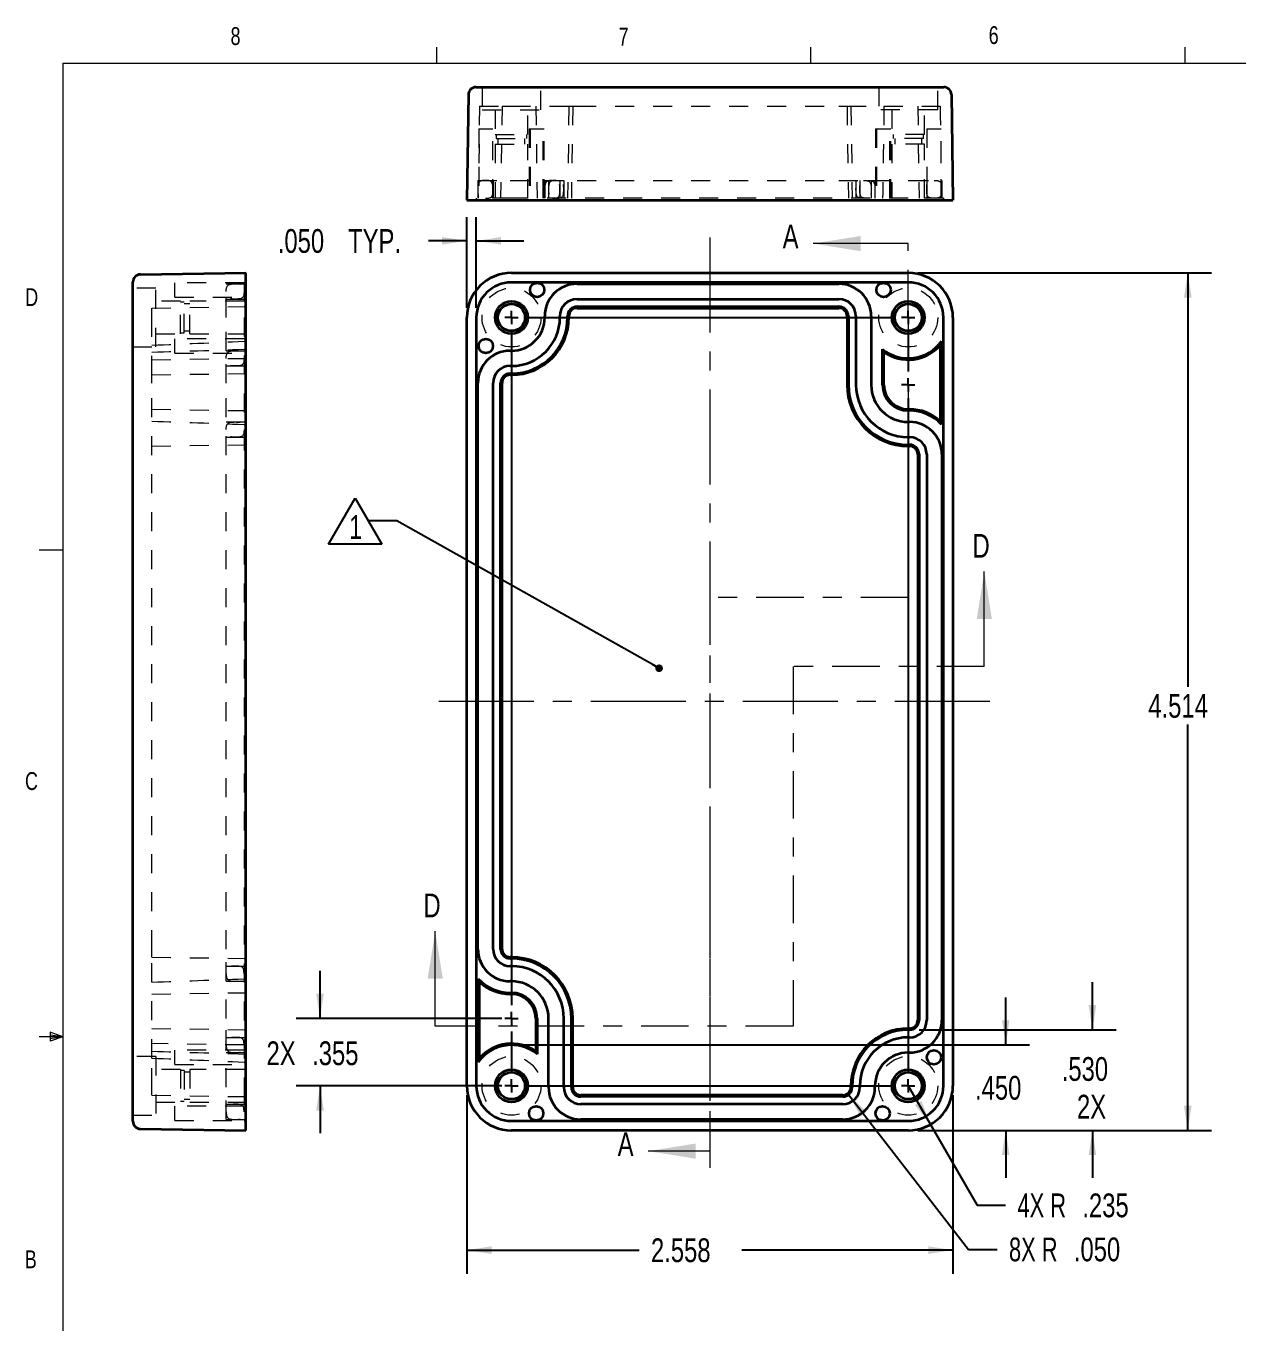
# Model space of a CAD drawing. Header units: inches. Extents: x 0.4 to 16.6, y 0.2 to 10.8.
# Drawn here: x 0.43 to 6.81, y 4.02 to 10.84 of the extents above; entities that cross this region are included whole.
import ezdxf

# ---------------------------------------------------------------- set-up
doc = ezdxf.new("R2010")
doc.units = ezdxf.units.IN
doc.header["$MEASUREMENT"] = 0
for name, pattern in [('CENTER', [0.4, 0.25, -0.05, 0.05, -0.05]), ('CENTERX2', [0.8, 0.5, -0.1, 0.1, -0.1]), ('HIDDEN', [0.075, 0.05, -0.025])]:
    doc.linetypes.add(name, pattern=pattern)
doc.layers.add('SLD-0', color=7, linetype='Continuous')
doc.styles.add('SLDTEXTSTYLE1', font='TXT', dxfattribs={"width": 0.75})
doc.styles.add('SLDTEXTSTYLE2', font='TXT', dxfattribs={"width": 0.6875})
doc.dimstyles.new('SLDDIMSTYLE0', dxfattribs={"dimtxt": 0.125, "dimasz": 0.13, "dimexe": 0, "dimexo": 0.0625, "dimgap": 0.03125, "dimtad": 0, "dimtih": 1, "dimtoh": 1, "dimdec": 3, "dimrnd": 1e-09, "dimzin": 12, "dimdsep": 46, "dimtxsty": 'SLDTEXTSTYLE1', "dimsah": 1, "dimcen": 0.09, "dimadec": 0, "dimazin": 3, "dimtfac": 1, "dimtdec": 3, "dimtofl": 0, "dimtmove": 0, "dimatfit": 3, "dimfxl": 0, "dimfrac": 2, "dimtolj": 1, "dimtzin": 12, "dimarcsym": 0})
doc.dimstyles.new('SLDDIMSTYLE1', dxfattribs={"dimtxt": 0.125, "dimasz": 0.13, "dimexe": 0, "dimexo": 0.0625, "dimgap": 0.03125, "dimtad": 0, "dimtih": 1, "dimtoh": 1, "dimdec": 3, "dimrnd": 1e-09, "dimzin": 12, "dimdsep": 46, "dimtxsty": 'SLDTEXTSTYLE1', "dimsah": 1, "dimcen": 0, "dimadec": 0, "dimazin": 3, "dimtfac": 1, "dimtdec": 3, "dimtofl": 0, "dimtmove": 0, "dimatfit": 3, "dimfxl": 0, "dimfrac": 2, "dimtolj": 1, "dimtzin": 12, "dimarcsym": 0})
doc.dimstyles.new('SLDDIMSTYLE2', dxfattribs={"dimtxt": 0.125, "dimasz": 0.13, "dimexe": 0, "dimexo": 0.0625, "dimgap": 0.03125, "dimtad": 0, "dimtih": 1, "dimtoh": 1, "dimdec": 3, "dimrnd": 1e-09, "dimzin": 4, "dimdsep": 46, "dimtxsty": 'SLDTEXTSTYLE1', "dimsah": 1, "dimcen": 0, "dimadec": 0, "dimazin": 1, "dimtfac": 1, "dimtdec": 3, "dimtofl": 0, "dimtmove": 0, "dimatfit": 3, "dimfxl": 0, "dimfrac": 2, "dimtolj": 1, "dimtzin": 12, "dimarcsym": 0})
doc.dimstyles.new('SLDDIMSTYLE3', dxfattribs={"dimtxt": 0.125, "dimasz": 0.13, "dimexe": 0, "dimexo": 0.0625, "dimgap": 0.03125, "dimtad": 0, "dimtih": 1, "dimtoh": 1, "dimdec": 3, "dimrnd": 1e-09, "dimzin": 12, "dimdsep": 46, "dimtxsty": 'SLDTEXTSTYLE1', "dimsah": 1, "dimcen": 0.09, "dimadec": 0, "dimazin": 3, "dimtfac": 1, "dimtdec": 3, "dimtmove": 0, "dimatfit": 0, "dimfxl": 0, "dimfrac": 2, "dimtolj": 1, "dimtzin": 12, "dimarcsym": 0})
doc.dimstyles.new('SLDDIMSTYLE4', dxfattribs={"dimtxt": 0.125, "dimasz": 0.13, "dimexe": 0, "dimexo": 0.0625, "dimgap": 0.03125, "dimtad": 0, "dimtih": 1, "dimtoh": 1, "dimdec": 3, "dimrnd": 1e-09, "dimzin": 4, "dimdsep": 46, "dimtxsty": 'SLDTEXTSTYLE1', "dimsah": 1, "dimcen": 0.09, "dimadec": 0, "dimazin": 1, "dimtfac": 1, "dimtdec": 3, "dimtmove": 0, "dimatfit": 0, "dimfxl": 0, "dimfrac": 2, "dimtolj": 1, "dimtzin": 12, "dimarcsym": 0})
doc.dimstyles.new('SLDDIMSTYLE5', dxfattribs={"dimtxt": 0.18, "dimasz": 0.04, "dimexe": 0, "dimexo": 0.0625, "dimgap": 0, "dimtad": 0, "dimtih": 1, "dimtoh": 1, "dimdec": 0, "dimrnd": 1e-09, "dimzin": 0, "dimdsep": 46, "dimtxsty": 'Standard', "dimblk1": 'DOT', "dimblk2": 'DOT', "dimsah": 1, "dimcen": 0.09, "dimadec": 0, "dimazin": 0, "dimtfac": 0.04, "dimtdec": 0, "dimtofl": 0, "dimtmove": 0, "dimatfit": 3, "dimldrblk": 'DOT', "dimfxl": 0, "dimfrac": 2, "dimtolj": 1, "dimtzin": 0, "dimarcsym": 0})

# ---------------------------------------------------------------- blocks, each defined once
blk = doc.blocks.new('_D')
at = {"layer": 'SLD-0'}
for p, q in [((5.1253, 9.5385), (6.6713, 9.5385)), ((6.5463, 9.5385), (6.5463, 7.3592)), ((6.5463, 5.0245), (6.5463, 7.1609)), ((5.1253, 5.0245), (6.6713, 5.0245))]:
    blk.add_line(p, q, dxfattribs=at)
for points in [[(6.5463, 9.5385), (6.5263, 9.4085), (6.5663, 9.4085)], [(6.5463, 5.0245), (6.5663, 5.1545), (6.5263, 5.1545)]]:
    blk.add_solid(points, dxfattribs=at)
at = {"layer": 'SLD-0', "insert": (6.3385, 7.322), "char_height": 0.125, "attachment_point": 1, "style": 'SLDTEXTSTYLE1'}
blk.add_mtext('4.514', dxfattribs=at)
blk = doc.blocks.new('_D_1')
at = {"layer": 'SLD-0'}
for p, q in [((2.7523, 5.2095), (2.7523, 4.2696)), ((5.3103, 5.2095), (5.3103, 4.2696)), ((2.7523, 4.3946), (3.6588, 4.3946)), ((5.3103, 4.3946), (4.1994, 4.3946))]:
    blk.add_line(p, q, dxfattribs=at)
for points in [[(2.7523, 4.3946), (2.8823, 4.3746), (2.8823, 4.4146)], [(5.3103, 4.3946), (5.1803, 4.4146), (5.1803, 4.3746)]]:
    blk.add_solid(points, dxfattribs=at)
at = {"layer": 'SLD-0', "insert": (3.7213, 4.4566), "char_height": 0.125, "attachment_point": 1, "style": 'SLDTEXTSTYLE1'}
blk.add_mtext('2.558', dxfattribs=at)
blk = doc.blocks.new('_D_2')
at = {"layer": 'SLD-0'}
for p, q in [((5.0753, 5.2595), (5.1927, 5.0559)), ((5.1927, 5.0559), (5.4378, 4.6308)), ((5.4378, 4.6308), (5.5878, 4.6308))]:
    blk.add_line(p, q, dxfattribs=at)
blk.add_solid([(5.1927, 5.0559), (5.1451, 5.1785), (5.1104, 5.1586)], dxfattribs=at)
at = {"layer": 'SLD-0', "char_height": 0.125, "attachment_point": 1}
for s, insert, style in [('4X R', (5.6503, 4.6928), 'SLDTEXTSTYLE2'), ('.235', (5.9915, 4.6928), 'SLDTEXTSTYLE1')]:
    blk.add_mtext(s, dxfattribs=dict(at, insert=insert, style=style))
blk = doc.blocks.new('_D_3')
at = {"layer": 'SLD-0'}
for p, q in [((4.761, 5.213), (5.393, 4.3988)), ((5.393, 4.3988), (5.543, 4.3988))]:
    blk.add_line(p, q, dxfattribs=at)
blk.add_solid([(4.761, 5.213), (4.8249, 5.0981), (4.8565, 5.1226)], dxfattribs=at)
at = {"layer": 'SLD-0', "char_height": 0.125, "attachment_point": 1}
for s, insert, style in [('8X R', (5.6055, 4.4608), 'SLDTEXTSTYLE2'), ('.050', (5.9468, 4.4608), 'SLDTEXTSTYLE1')]:
    blk.add_mtext(s, dxfattribs=dict(at, insert=insert, style=style))
blk = doc.blocks.new('_D_4')
at = {"layer": 'SLD-0'}
for p, q in [((1.9797, 5.6145), (1.9797, 5.8645)), ((2.9373, 5.6145), (1.8547, 5.6145)), ((2.9373, 5.2595), (1.8547, 5.2595)), ((1.9797, 5.2595), (1.9797, 5.0095))]:
    blk.add_line(p, q, dxfattribs=at)
for points in [[(1.9797, 5.6145), (1.9997, 5.7445), (1.9597, 5.7445)], [(1.9797, 5.2595), (1.9597, 5.1295), (1.9997, 5.1295)]]:
    blk.add_solid(points, dxfattribs=at)
at = {"layer": 'SLD-0', "char_height": 0.125, "attachment_point": 1, "style": 'SLDTEXTSTYLE1'}
for s, insert in [('2X', (1.6981, 5.4933)), ('.355', (1.9381, 5.4933))]:
    blk.add_mtext(s, dxfattribs=dict(at, insert=insert))
blk = doc.blocks.new('_D_5')
at = {"layer": 'SLD-0'}
for p, q in [((6.0446, 5.5545), (6.0446, 5.8045)), ((5.1323, 5.5545), (6.1696, 5.5545)), ((5.1253, 5.0245), (6.1696, 5.0245)), ((6.0446, 5.0245), (6.0446, 4.7745))]:
    blk.add_line(p, q, dxfattribs=at)
for points in [[(6.0446, 5.5545), (6.0646, 5.6845), (6.0246, 5.6845)], [(6.0446, 5.0245), (6.0246, 4.8945), (6.0646, 4.8945)]]:
    blk.add_solid(points, dxfattribs=at)
at = {"layer": 'SLD-0', "char_height": 0.125, "attachment_point": 1, "style": 'SLDTEXTSTYLE1'}
for s, insert in [('.530', (5.883, 5.4106)), ('2X', (5.9633, 5.2123))]:
    blk.add_mtext(s, dxfattribs=dict(at, insert=insert))
blk = doc.blocks.new('_D_6')
at = {"layer": 'SLD-0'}
for p, q in [((2.7523, 9.3535), (2.7523, 9.8319)), ((2.8023, 9.3535), (2.8023, 9.8319)), ((2.7523, 9.7069), (2.5498, 9.7069)), ((2.8023, 9.7069), (3.0523, 9.7069))]:
    blk.add_line(p, q, dxfattribs=at)
for points in [[(2.7523, 9.7069), (2.6223, 9.7269), (2.6223, 9.6869)], [(2.8023, 9.7069), (2.9323, 9.6869), (2.9323, 9.7269)]]:
    blk.add_solid(points, dxfattribs=at)
at = {"layer": 'SLD-0', "char_height": 0.125, "attachment_point": 1, "style": 'SLDTEXTSTYLE1'}
for s, insert in [('.050', (1.7575, 9.7688)), ('TYP.', (2.1275, 9.7688))]:
    blk.add_mtext(s, dxfattribs=dict(at, insert=insert))
blk = doc.blocks.new('_D_7')
at = {"layer": 'SLD-0'}
for p, q in [((5.5882, 5.4745), (5.5882, 5.7245)), ((3.0373, 5.4745), (5.7132, 5.4745)), ((5.1253, 5.0245), (5.7132, 5.0245)), ((5.5882, 5.0245), (5.5882, 4.7745))]:
    blk.add_line(p, q, dxfattribs=at)
for points in [[(5.5882, 5.4745), (5.6082, 5.6045), (5.5682, 5.6045)], [(5.5882, 5.0245), (5.5682, 4.8945), (5.6082, 4.8945)]]:
    blk.add_solid(points, dxfattribs=at)
at = {"layer": 'SLD-0', "insert": (5.4266, 5.3115), "char_height": 0.125, "attachment_point": 1, "style": 'SLDTEXTSTYLE1'}
blk.add_mtext('.450', dxfattribs=at)
blk = doc.blocks.new('SW_NOTE_5')
at = {"layer": 'SLD-0', "color": 0}
for p, q in [((-0.2099, -0.1227), (-0.07, 0.1197)), ((-0.07, 0.1197), (0.07, -0.1227)), ((0.07, -0.1227), (-0.2099, -0.1227))]:
    blk.add_line(p, q, dxfattribs=at)
at = {"layer": 'SLD-0', "color": 0, "insert": (-0.0674, 0.0302), "char_height": 0.125, "attachment_point": 2, "style": 'SLDTEXTSTYLE1'}
blk.add_mtext('1', dxfattribs=at)
blk = doc.blocks.new('_DOT')
at = {"color": 0, "linetype": 'ByBlock', "lineweight": -2}
blk.add_line((-0.5, 0), (-1, 0), dxfattribs=at)
at = {"color": 0, "linetype": 'ByBlock', "const_width": 0.5}
blk.add_lwpolyline([(-0.25, 0, 1), (0.25, 0, 1)], format="xyb", close=True, dxfattribs=at)
blk = doc.blocks.new('SW_CENTERMARKSYMBOL_0')
at = {"layer": 'SLD-0', "color": 0}
for p, q in [((-2.088, 0), (-2.123, 0)), ((-2.088, 0), (-2.088, 0.035)), ((-2.088, 0), (-2.088, -0.035)), ((-2.088, 0), (-2.053, 0)), ((-2.018, 0), (-0.07, 0)), ((0, 0), (-0.035, 0)), ((0, 0), (0, 0.035)), ((0, 0), (0, -0.035)), ((0, 0), (0.035, 0)), ((-2.088, -0.07), (-2.088, -3.619)), ((0, -0.07), (0, -0.285)), ((0, -0.355), (0, -0.32)), ((0, -0.355), (-0.035, -0.355)), ((0, -0.355), (0, -0.39)), ((0, -0.355), (0.035, -0.355)), ((0, -0.425), (0, -3.974)), ((-2.088, -3.689), (-2.088, -3.654)), ((-2.088, -3.689), (-2.123, -3.689)), ((-2.088, -3.689), (-2.088, -3.724)), ((-2.088, -3.689), (-2.053, -3.689)), ((-2.088, -3.759), (-2.088, -3.974)), ((-2.088, -4.044), (-2.088, -4.009)), ((0, -4.044), (0, -4.009)), ((-2.088, -4.044), (-2.123, -4.044)), ((-2.088, -4.044), (-2.088, -4.079)), ((-2.088, -4.044), (-2.053, -4.044)), ((-2.018, -4.044), (-0.07, -4.044)), ((0, -4.044), (-0.035, -4.044)), ((0, -4.044), (0, -4.079)), ((0, -4.044), (0.035, -4.044))]:
    blk.add_line(p, q, dxfattribs=at)

msp = doc.modelspace()

# ---------------------------------------------------------------- linework, layer by layer
at = {"color": 7, "linetype": 'Continuous', "lineweight": 18}
for p, q in [((2.59475, 10.64207), (2.59475, 10.72687)), ((4.5635, 10.64207), (4.5635, 10.72687)), ((6.53225, 10.64207), (6.53225, 10.72687)), ((0.62625, 10.64207), (16.37625, 10.64207)), ((0.62625, 10.64207), (0.62625, 0.39207)), ((5.07531, 9.69257), (4.57531, 9.69257)), ((0.62625, 8.07957), (0.50125, 8.07957)), ((5.47566, 7.46576), (5.47566, 7.96576)), ((2.58607, 5.57295), (2.58607, 6.07295)), ((0.55907, 5.54108), (0.55907, 5.49449)), ((0.62625, 5.51707), (0.55907, 5.54108)), ((0.62625, 5.51707), (0.55907, 5.52611)), ((0.62625, 5.51707), (0.50125, 5.51707)), ((0.62625, 5.51707), (0.55907, 5.50677)), ((0.62625, 5.51707), (0.55907, 5.49449)), ((4.03131, 4.91568), (3.7071, 4.91568))]:
    msp.add_line(p, q, dxfattribs=at)
at = {"color": 7, "linetype": 'Continuous', "lineweight": 35}
for p, q in [((2.80049, 10.51621), (2.98731, 10.51621)), ((2.98731, 10.51621), (5.07531, 10.51621)), ((5.07531, 10.51621), (5.26213, 10.51621)), ((2.7605, 10.4768), (2.75231, 9.92121)), ((5.30213, 10.4768), (5.31031, 9.92121)), ((2.75231, 9.92121), (2.98731, 9.92121)), ((2.98731, 9.92121), (5.07531, 9.92121)), ((5.07531, 9.92121), (5.31031, 9.92121)), ((0.9951, 9.30352), (0.9951, 9.49034)), ((1.03452, 9.53033), (1.5901, 9.53852)), ((1.5901, 9.30352), (1.5901, 9.53852)), ((2.98731, 9.53852), (5.07531, 9.53852)), ((5.07531, 9.48852), (2.98731, 9.48852)), ((3.33231, 9.48052), (4.71031, 9.48052)), ((3.33231, 9.40052), (4.71031, 9.40052)), ((3.33231, 9.36052), (4.71031, 9.36052)), ((3.33231, 9.35337), (4.71031, 9.35337)), ((0.9951, 5.25952), (0.9951, 9.30352)), ((1.5901, 5.25952), (1.5901, 9.30352)), ((2.75231, 5.25952), (2.75231, 9.30352)), ((2.80231, 9.30352), (2.80231, 5.25952)), ((3.16231, 9.30352), (3.16231, 9.31052)), ((3.24231, 9.30352), (3.24231, 9.31052)), ((3.28231, 9.30352), (3.28231, 9.31052)), ((3.28946, 9.30352), (3.28946, 9.31052)), ((4.75317, 9.31052), (4.75317, 8.94852)), ((4.76031, 9.31052), (4.76031, 8.94852)), ((4.80031, 9.31052), (4.80031, 8.94852)), ((4.88031, 9.31052), (4.88031, 8.94852)), ((5.26031, 5.25952), (5.26031, 9.30352)), ((5.31031, 9.30352), (5.31031, 5.25952)), ((5.24317, 9.15801), (5.24317, 8.75777)), ((5.25031, 9.17862), (5.25031, 8.7406)), ((2.98031, 9.12852), (2.98731, 9.12852)), ((4.94031, 8.94852), (4.94031, 9.13618)), ((4.94746, 8.94852), (4.94746, 9.12185)), ((2.98031, 9.04852), (2.98731, 9.04852)), ((2.98031, 9.00852), (2.98731, 9.00852)), ((2.81031, 5.97952), (2.81031, 8.95852)), ((2.89031, 5.97952), (2.89031, 8.95852)), ((2.93031, 5.97952), (2.93031, 8.95852)), ((2.93746, 5.97952), (2.93746, 8.95852)), ((2.98031, 9.00137), (2.98731, 9.00137)), ((5.08231, 8.82066), (5.07531, 8.82066)), ((5.08231, 8.81352), (5.07531, 8.81352)), ((5.07531, 8.75352), (5.08231, 8.75352)), ((5.07531, 8.67352), (5.08231, 8.67352)), ((5.07531, 8.63352), (5.08231, 8.63352)), ((5.07531, 8.62637), (5.08231, 8.62637)), ((5.12517, 8.58352), (5.12517, 5.60452)), ((5.13231, 8.58352), (5.13231, 5.60452)), ((5.17231, 8.58352), (5.17231, 5.60452)), ((5.25231, 8.58352), (5.25231, 5.60452)), ((2.98731, 5.93666), (2.98031, 5.93666)), ((2.98731, 5.92952), (2.98031, 5.92952)), ((2.98731, 5.88952), (2.98031, 5.88952)), ((2.81231, 5.38442), (2.81231, 5.82243)), ((2.81946, 5.40503), (2.81946, 5.80527)), ((2.98731, 5.80952), (2.98031, 5.80952)), ((2.98031, 5.74952), (2.98731, 5.74952)), ((2.98031, 5.74237), (2.98731, 5.74237)), ((3.11517, 5.61452), (3.11517, 5.44118)), ((3.12231, 5.61452), (3.12231, 5.42685)), ((3.18231, 5.25252), (3.18231, 5.61452)), ((3.26231, 5.25252), (3.26231, 5.61452)), ((3.30231, 5.25252), (3.30231, 5.61452)), ((3.30946, 5.25252), (3.30946, 5.61452)), ((5.08231, 5.56166), (5.07531, 5.56166)), ((5.08231, 5.55452), (5.07531, 5.55452)), ((5.08231, 5.51452), (5.07531, 5.51452)), ((5.08231, 5.43452), (5.07531, 5.43452)), ((0.9951, 5.0727), (0.9951, 5.25952)), ((1.5901, 5.02452), (1.5901, 5.25952)), ((4.77317, 5.25952), (4.77317, 5.25252)), ((4.78031, 5.25952), (4.78031, 5.25252)), ((4.82031, 5.25952), (4.82031, 5.25252)), ((4.90031, 5.25952), (4.90031, 5.25252)), ((4.73031, 5.20966), (3.35231, 5.20966)), ((4.73031, 5.20252), (3.35231, 5.20252)), ((4.73031, 5.16252), (3.35231, 5.16252)), ((2.98731, 5.07452), (5.07531, 5.07452)), ((4.73031, 5.08252), (3.35231, 5.08252)), ((1.03452, 5.0327), (1.5901, 5.02452)), ((5.07531, 5.02452), (2.98731, 5.02452))]:
    msp.add_line(p, q, dxfattribs=at)
at = {"color": 7, "linetype": 'HIDDEN', "lineweight": 18}
for p, q in [((2.83231, 10.51621), (2.83231, 10.39621)), ((3.14231, 10.39621), (3.14231, 10.51621)), ((4.92031, 10.51621), (4.92031, 10.39621)), ((5.23031, 10.39621), (5.23031, 10.51621)), ((2.81946, 10.41621), (2.81344, 10.00739)), ((2.81946, 10.41621), (2.93746, 10.41621)), ((2.83231, 10.39621), (3.14231, 10.39621)), ((2.90131, 10.39621), (2.90131, 10.26621)), ((2.93746, 10.41621), (2.93031, 9.93121)), ((2.93746, 10.41621), (2.98031, 10.41621)), ((2.98031, 10.41621), (2.98731, 10.41621)), ((2.98731, 10.41621), (3.28946, 10.41621)), ((3.07331, 10.26621), (3.07331, 10.39621)), ((3.11517, 10.41621), (3.12231, 9.93121)), ((3.28946, 10.41621), (3.28231, 9.93121)), ((3.28946, 10.41621), (3.33231, 10.41621)), ((3.30946, 10.41621), (3.30231, 9.93121)), ((3.33231, 10.41621), (4.71031, 10.41621)), ((4.71031, 10.41621), (4.75317, 10.41621)), ((4.75317, 10.41621), (4.76031, 9.93121)), ((4.75317, 10.41621), (4.94746, 10.41621)), ((4.77317, 10.41621), (4.78031, 9.93121)), ((5.23031, 10.39621), (4.92031, 10.39621)), ((4.94746, 10.41621), (5.24317, 10.41621)), ((4.98931, 10.39621), (4.98931, 10.26621)), ((5.12517, 10.41621), (5.13231, 9.93121)), ((5.16131, 10.26621), (5.16131, 10.39621)), ((2.81481, 10.29621), (2.88981, 10.29621)), ((2.81481, 10.29621), (2.81481, 9.93121)), ((2.88981, 9.93121), (2.88981, 10.29621)), ((2.90131, 10.26621), (3.07331, 10.26621)), ((2.90731, 10.26621), (2.90731, 10.24621)), ((2.90731, 10.24621), (3.06731, 10.24621)), ((2.91631, 10.24621), (2.91631, 10.21621)), ((3.05831, 10.21621), (3.05831, 10.24621)), ((3.06731, 10.24621), (3.06731, 10.26621)), ((3.07981, 10.29621), (3.08481, 10.29621)), ((3.07981, 10.29621), (3.07981, 9.93121)), ((3.08481, 10.29621), (3.15981, 10.29621)), ((3.08481, 10.29621), (3.08481, 9.93121)), ((3.15481, 9.93121), (3.15481, 10.29621)), ((3.15981, 9.93121), (3.15981, 10.29621)), ((4.90281, 10.29621), (4.90781, 10.29621)), ((4.90281, 10.29621), (4.90281, 9.93121)), ((4.90781, 10.29621), (4.98281, 10.29621)), ((4.90781, 10.29621), (4.90781, 9.93121)), ((4.97781, 9.93121), (4.97781, 10.29621)), ((4.98281, 9.93121), (4.98281, 10.29621)), ((5.16131, 10.26621), (4.98931, 10.26621)), ((4.99531, 10.26621), (4.99531, 10.24621)), ((5.15531, 10.24621), (4.99531, 10.24621)), ((5.00431, 10.24621), (5.00431, 10.21621)), ((5.14631, 10.21621), (5.14631, 10.24621)), ((5.15531, 10.24621), (5.15531, 10.26621)), ((5.17281, 10.29621), (5.21031, 10.29621)), ((5.17281, 10.29621), (5.17281, 9.99194)), ((5.21031, 10.29621), (5.24781, 10.29621)), ((5.24781, 9.93121), (5.24781, 10.29621)), ((2.90131, 10.21621), (3.07331, 10.21621)), ((2.90131, 10.21621), (2.90131, 9.93121)), ((3.07331, 9.93121), (3.07331, 10.21621)), ((5.16131, 10.21621), (4.98931, 10.21621)), ((4.98931, 10.21621), (4.98931, 9.93121)), ((5.16131, 9.93121), (5.16131, 10.21621)), ((2.81031, 10.02521), (2.81031, 9.93121)), ((2.81031, 10.02521), (2.98031, 10.02521)), ((2.89031, 10.02521), (2.89031, 9.93121)), ((2.98031, 10.02521), (2.98731, 10.02521)), ((2.98731, 10.02521), (3.16231, 10.02521)), ((3.16231, 10.02521), (3.33231, 10.02521)), ((3.16231, 10.02521), (3.16231, 9.93121)), ((3.18231, 10.02521), (3.18231, 9.93121)), ((3.24231, 10.02521), (3.24231, 9.93121)), ((3.26231, 10.02521), (3.26231, 9.93121)), ((3.33231, 10.02521), (4.71031, 10.02521)), ((4.71031, 10.02521), (4.88031, 10.02521)), ((4.80031, 10.02521), (4.80031, 9.93121)), ((4.82031, 10.02521), (4.82031, 9.93121)), ((4.88031, 10.02521), (4.88031, 9.93121)), ((4.88031, 10.02521), (5.07531, 10.02521)), ((4.90031, 10.02521), (4.90031, 9.93121)), ((5.07531, 10.02521), (5.08231, 10.02521)), ((5.08231, 10.02521), (5.25231, 10.02521)), ((5.17231, 10.02521), (5.17231, 9.93121)), ((5.17281, 9.96531), (5.17281, 9.93121)), ((5.25231, 10.02521), (5.25231, 9.93121)), ((2.80231, 9.93121), (2.80231, 9.92121)), ((2.98731, 9.93121), (2.80231, 9.93121)), ((2.81259, 9.94966), (2.81231, 9.93121)), ((5.07531, 9.93121), (2.98731, 9.93121)), ((5.26031, 9.93121), (5.07531, 9.93121)), ((5.26031, 9.93121), (5.26031, 9.92121)), ((1.2151, 9.41102), (1.2151, 9.48602)), ((1.5801, 9.48602), (1.2151, 9.48602)), ((1.5801, 9.48852), (1.5901, 9.48852)), ((1.5801, 9.48852), (1.5801, 9.30352)), ((1.1151, 9.45852), (0.9951, 9.45852)), ((1.1151, 9.14852), (1.1151, 9.45852)), ((1.4861, 9.48052), (1.5801, 9.48052)), ((1.4861, 9.31052), (1.4861, 9.48052)), ((1.0951, 9.35337), (1.5801, 9.36052)), ((1.0951, 9.31052), (1.0951, 9.35337)), ((1.2451, 9.38952), (1.1151, 9.38952)), ((1.2151, 9.41102), (1.5801, 9.41102)), ((1.2451, 9.21752), (1.2451, 9.38952)), ((1.2651, 9.38352), (1.2451, 9.38352)), ((1.2651, 9.22352), (1.2651, 9.38352)), ((1.2951, 9.37452), (1.2651, 9.37452)), ((1.2951, 9.21752), (1.2951, 9.38952)), ((1.5801, 9.38952), (1.2951, 9.38952)), ((1.4861, 9.40052), (1.5801, 9.40052)), ((1.0951, 9.30352), (1.0951, 9.31052)), ((1.0951, 9.00137), (1.0951, 9.30352)), ((1.4861, 9.30352), (1.4861, 9.31052)), ((1.4861, 9.12852), (1.4861, 9.30352)), ((1.5801, 9.30352), (1.5801, 5.25952)), ((3.16231, 9.31139), (3.16231, 9.31052)), ((3.16231, 9.30352), (3.16231, 9.30264)), ((3.24231, 9.31052), (3.24231, 9.31139)), ((3.24231, 9.30264), (3.24231, 9.30352)), ((1.1151, 9.21752), (1.2451, 9.21752)), ((1.2451, 9.22352), (1.2651, 9.22352)), ((1.2651, 9.23252), (1.2951, 9.23252)), ((1.2951, 9.21752), (1.5801, 9.21752)), ((0.9951, 9.14852), (1.1151, 9.14852)), ((1.2151, 9.11602), (1.2151, 9.19102)), ((1.5801, 9.19102), (1.2151, 9.19102)), ((1.0951, 9.08137), (1.5801, 9.08852)), ((1.2151, 9.11602), (1.5801, 9.11602)), ((1.4861, 9.12852), (1.5801, 9.12852)), ((1.4861, 8.95852), (1.4861, 9.12852)), ((2.98031, 9.12852), (2.97944, 9.12852)), ((2.98819, 9.12852), (2.98731, 9.12852)), ((1.0951, 9.00137), (1.5801, 9.00852)), ((1.4861, 9.04852), (1.5801, 9.04852)), ((2.97944, 9.04852), (2.98031, 9.04852)), ((2.98731, 9.04852), (2.98819, 9.04852)), ((1.0951, 8.95852), (1.0951, 9.00137)), ((1.0951, 5.97952), (1.0951, 8.95852)), ((1.4861, 5.97952), (1.4861, 8.95852)), ((1.0951, 8.82066), (1.5801, 8.81352)), ((1.4861, 8.75352), (1.5801, 8.75352)), ((5.07531, 8.75352), (5.07444, 8.75352)), ((5.08319, 8.75352), (5.08231, 8.75352)), ((1.4861, 8.67352), (1.5801, 8.67352)), ((5.07444, 8.67352), (5.07531, 8.67352)), ((5.08231, 8.67352), (5.08319, 8.67352)), ((1.0951, 8.62637), (1.5801, 8.63352)), ((1.0951, 5.93666), (1.0951, 5.97952)), ((1.0951, 5.93666), (1.5801, 5.92952)), ((1.0951, 5.80527), (1.0951, 5.93666)), ((1.4861, 5.80952), (1.4861, 5.97952)), ((1.4861, 5.88952), (1.5801, 5.88952)), ((2.98031, 5.88952), (2.97944, 5.88952)), ((2.98819, 5.88952), (2.98731, 5.88952)), ((1.0951, 5.40503), (1.0951, 5.80527)), ((1.4861, 5.80952), (1.5801, 5.80952)), ((1.4861, 5.61452), (1.4861, 5.80952)), ((2.97944, 5.80952), (2.98031, 5.80952)), ((2.98731, 5.80952), (2.98819, 5.80952)), ((1.0951, 5.74237), (1.5801, 5.74952)), ((1.4861, 5.25252), (1.4861, 5.61452)), ((1.0951, 5.56166), (1.5801, 5.55452)), ((1.5801, 5.47452), (1.0951, 5.48166)), ((1.4861, 5.51452), (1.5801, 5.51452)), ((5.07531, 5.51452), (5.07444, 5.51452)), ((5.08319, 5.51452), (5.08231, 5.51452)), ((1.1151, 5.41452), (0.9951, 5.41452)), ((1.0951, 5.25252), (1.0951, 5.40503)), ((1.1151, 5.41452), (1.1151, 5.10452)), ((1.2151, 5.37202), (1.2151, 5.44702)), ((1.5801, 5.44702), (1.2151, 5.44702)), ((1.4861, 5.43452), (1.5801, 5.43452)), ((5.07444, 5.43452), (5.07531, 5.43452)), ((5.08231, 5.43452), (5.08319, 5.43452)), ((1.2451, 5.34552), (1.1151, 5.34552)), ((1.2151, 5.37202), (1.5801, 5.37202)), ((1.2451, 5.34552), (1.2451, 5.17352)), ((1.2651, 5.33952), (1.2451, 5.33952)), ((1.2651, 5.33952), (1.2651, 5.17952)), ((1.2951, 5.33052), (1.2651, 5.33052)), ((1.2951, 5.34552), (1.2951, 5.17352)), ((1.5801, 5.34552), (1.2951, 5.34552)), ((1.5801, 5.25952), (1.5801, 5.07452)), ((4.82031, 5.26039), (4.82031, 5.25952)), ((4.90031, 5.25952), (4.90031, 5.26039)), ((1.0951, 5.20966), (1.0951, 5.25252)), ((1.0951, 5.20966), (1.5801, 5.20252)), ((1.2651, 5.18852), (1.2951, 5.18852)), ((1.4861, 5.08252), (1.4861, 5.25252)), ((4.82031, 5.25252), (4.82031, 5.25164)), ((4.90031, 5.25164), (4.90031, 5.25252)), ((1.1151, 5.17352), (1.2451, 5.17352)), ((1.2151, 5.07702), (1.2151, 5.15202)), ((1.5801, 5.15202), (1.2151, 5.15202)), ((1.2451, 5.17952), (1.2651, 5.17952)), ((1.2951, 5.17352), (1.5801, 5.17352)), ((1.4861, 5.16252), (1.5801, 5.16252)), ((0.9951, 5.10452), (1.1151, 5.10452)), ((1.2151, 5.07702), (1.5801, 5.07702)), ((1.4861, 5.08252), (1.5801, 5.08252)), ((1.5801, 5.07452), (1.5901, 5.07452))]:
    msp.add_line(p, q, dxfattribs=at)
at = {"color": 7, "linetype": 'CENTER', "lineweight": 18}
for p, q in [((5.07531, 9.30352), (5.07531, 9.69257)), ((5.07531, 9.30352), (5.07531, 7.83015)), ((4.03131, 7.83015), (4.03131, 5.02452)), ((5.07531, 7.83015), (4.03131, 7.83015)), ((5.47566, 7.46576), (4.46896, 7.46576)), ((4.46896, 7.46576), (4.46896, 5.57295)), ((4.46896, 5.57295), (2.58607, 5.57295)), ((4.03131, 5.02452), (4.03131, 4.91568))]:
    msp.add_line(p, q, dxfattribs=at)
at = {"color": 7, "linetype": 'Continuous', "lineweight": 35}
for centre, radius in [((3.12231, 9.44852), 0.0375), ((4.94531, 9.44852), 0.0375), ((2.98731, 9.30352), 0.086), ((2.98731, 9.30352), 0.071), ((5.07531, 9.30352), 0.086), ((5.07531, 9.30352), 0.071), ((2.85231, 9.15352), 0.0375), ((5.21031, 5.40952), 0.0375), ((2.98731, 5.25952), 0.086), ((2.98731, 5.25952), 0.071), ((5.07531, 5.25952), 0.086), ((5.07531, 5.25952), 0.071), ((3.11731, 5.11452), 0.0375), ((4.94031, 5.11452), 0.0375)]:
    msp.add_circle(centre, radius, dxfattribs=at)
at = {"color": 7, "linetype": 'HIDDEN', "lineweight": 18}
for centre, radius in [((2.98731, 9.30352), 0.155), ((5.07531, 9.30352), 0.155), ((2.98731, 9.30352), 0.08), ((5.07531, 9.30352), 0.08), ((2.98731, 5.25952), 0.155), ((5.07531, 5.25952), 0.155), ((2.98731, 5.25952), 0.08), ((5.07531, 5.25952), 0.08)]:
    msp.add_circle(centre, radius, dxfattribs=at)
at = {"color": 7, "linetype": 'Continuous', "lineweight": 35}
for centre, radius, start, end in [((2.80049, 10.47621), 0.04, 90, 179.156), ((5.26213, 10.47621), 0.04, 0.844, 90), ((1.0351, 9.49034), 0.04, 90.844, 180), ((2.98731, 9.30352), 0.235, 90, 180), ((2.98731, 9.30352), 0.185, 90, 180), ((5.07531, 9.30352), 0.235, 0, 90), ((5.07531, 9.30352), 0.185, 0, 90), ((3.33231, 9.31052), 0.17, 90, 180), ((4.71031, 9.31052), 0.17, 0, 90), ((3.33231, 9.31052), 0.09, 90, 180), ((3.33231, 9.31052), 0.05, 90, 180), ((3.33231, 9.31052), 0.04286, 90, 180), ((4.71031, 9.31052), 0.09, 0, 90), ((4.71031, 9.31052), 0.05, 0, 90), ((4.71031, 9.31052), 0.04286, 0, 90), ((2.98731, 9.30352), 0.175, 270, 0), ((2.98731, 9.30352), 0.295, 270, 0), ((2.98731, 9.30352), 0.30214, 270, 0), ((2.98731, 9.30352), 0.255, 270, 0), ((5.07531, 9.30352), 0.215, 231.104129, 324.484016), ((5.07531, 9.30352), 0.22214, 234.861941, 319.078811), ((2.98031, 8.95852), 0.17, 90, 180), ((2.98031, 8.95852), 0.09, 90, 180), ((2.98031, 8.95852), 0.05, 90, 180), ((2.98031, 8.95852), 0.04286, 90, 180), ((5.07531, 8.94852), 0.32214, 180, 270), ((5.07531, 8.94852), 0.315, 180, 270), ((5.07531, 8.94852), 0.275, 180, 270), ((5.07531, 8.94852), 0.195, 180, 270), ((5.07531, 8.94852), 0.135, 180, 270), ((5.07531, 8.94852), 0.12786, 180, 270), ((5.08231, 8.58352), 0.23714, 47.289124, 90), ((5.08231, 8.58352), 0.23, 43.077144, 90), ((5.08231, 8.58352), 0.17, 0, 90), ((5.08231, 8.58352), 0.09, 0, 90), ((5.08231, 8.58352), 0.05, 0, 90), ((5.08231, 8.58352), 0.04286, 0, 90), ((2.98031, 5.97952), 0.17, 180, 270), ((2.98031, 5.97952), 0.09, 180, 270), ((2.98031, 5.97952), 0.05, 180, 270), ((2.98031, 5.97952), 0.04286, 180, 270), ((2.98731, 5.61452), 0.32214, 0, 90), ((2.98731, 5.61452), 0.315, 0, 90), ((2.98731, 5.61452), 0.275, 0, 90), ((2.98031, 5.97952), 0.23, 223.077144, 270), ((2.98031, 5.97952), 0.23714, 227.289124, 270), ((2.98731, 5.61452), 0.195, 0, 90), ((2.98731, 5.61452), 0.135, 0, 90), ((2.98731, 5.61452), 0.12786, 0, 90), ((5.08231, 5.60452), 0.17, 270, 0), ((5.08231, 5.60452), 0.05, 270, 0), ((5.08231, 5.60452), 0.04286, 270, 0), ((5.08231, 5.60452), 0.09, 270, 0), ((5.07531, 5.25952), 0.30214, 90, 180), ((5.07531, 5.25952), 0.295, 90, 180), ((2.98731, 5.25952), 0.215, 51.104129, 144.484016), ((2.98731, 5.25952), 0.22214, 54.861941, 139.078811), ((5.07531, 5.25952), 0.255, 90, 180), ((5.07531, 5.25952), 0.175, 90, 180), ((2.98731, 5.25952), 0.235, 180, 270), ((2.98731, 5.25952), 0.185, 180, 270), ((5.07531, 5.25952), 0.185, 270, 0), ((5.07531, 5.25952), 0.235, 270, 0), ((3.35231, 5.25252), 0.17, 180, 270), ((3.35231, 5.25252), 0.09, 180, 270), ((3.35231, 5.25252), 0.05, 180, 270), ((3.35231, 5.25252), 0.04286, 180, 270), ((4.73031, 5.25252), 0.17, 270, 0), ((4.73031, 5.25252), 0.05, 270, 360), ((4.73031, 5.25252), 0.04286, 270, 360), ((4.73031, 5.25252), 0.09, 270, 0), ((1.0351, 5.0727), 0.04, 180, 269.156)]:
    msp.add_arc(centre, radius, start, end, dxfattribs=at)
at = {"color": 7, "linetype": 'HIDDEN', "lineweight": 18}
for points in [[(4.94746, 10.41621), (4.94508, 10.25454), (4.9427, 10.09287), (4.94031, 9.93121)], [(5.24317, 10.41621), (5.24555, 10.25452), (5.24793, 10.09285), (5.25031, 9.93121)], [(1.0951, 9.15801), (1.25679, 9.16439), (1.41846, 9.17118), (1.5801, 9.17862)], [(1.0951, 9.12185), (1.25678, 9.12644), (1.41844, 9.1312), (1.5801, 9.13618)], [(1.0951, 8.75777), (1.25678, 8.75233), (1.41845, 8.74664), (1.5801, 8.7406)], [(1.0951, 5.80527), (1.25678, 5.81071), (1.41845, 5.8164), (1.5801, 5.82243)], [(1.0951, 5.44118), (1.25678, 5.43659), (1.41844, 5.43183), (1.5801, 5.42685)], [(1.0951, 5.40503), (1.25679, 5.39864), (1.41846, 5.39185), (1.5801, 5.38442)]]:
    msp.add_open_spline(points, degree=3, dxfattribs=at)
for points, knots in [([(2.85031, 10.02521), (2.81926, 10.02521), (2.81008, 10.01494), (2.81042, 9.94148), (2.81589, 9.93121), (2.85031, 9.93121)], [0, 0, 0, 0, 0.45, 0.55, 1, 1, 1, 1]), ([(2.88981, 9.99194), (2.88979, 9.99271), (2.88965, 9.99766), (2.88831, 10.00583), (2.88433, 10.01498), (2.87811, 10.02048), (2.87064, 10.02347), (2.86119, 10.02502), (2.85419, 10.02514), (2.85031, 10.02521)], [0, 0, 0, 0, 0.0384665, 0.246767, 0.4103216, 0.5243919, 0.6513437, 0.8064874, 1, 1, 1, 1]), ([(2.85031, 9.93121), (2.85455, 9.93128), (2.86204, 9.93139), (2.87201, 9.9329), (2.87961, 9.93586), (2.88517, 9.94106), (2.88833, 9.94872), (2.88966, 9.95704), (2.88977, 9.9628), (2.88981, 9.96531)], [0, 0, 0, 0, 0.2048367, 0.3627494, 0.486179, 0.5934893, 0.7212362, 0.878856, 1, 1, 1, 1]), ([(3.20231, 10.02521), (3.17126, 10.02521), (3.16208, 10.01494), (3.16242, 9.94148), (3.16789, 9.93121), (3.20231, 9.93121)], [0, 0, 0, 0, 0.45, 0.55, 1, 1, 1, 1]), ([(3.22231, 10.02521), (3.19126, 10.02521), (3.18208, 10.01494), (3.18242, 9.94148), (3.18789, 9.93121), (3.22231, 9.93121)], [0, 0, 0, 0, 0.45, 0.55, 1, 1, 1, 1]), ([(3.20231, 9.93121), (3.23674, 9.93121), (3.24221, 9.94148), (3.24254, 10.01494), (3.23337, 10.02521), (3.20231, 10.02521)], [0, 0, 0, 0, 0.45, 0.55, 1, 1, 1, 1]), ([(3.22231, 9.93121), (3.25674, 9.93121), (3.26221, 9.94148), (3.26254, 10.01494), (3.25337, 10.02521), (3.22231, 10.02521)], [0, 0, 0, 0, 0.45, 0.55, 1, 1, 1, 1]), ([(4.84031, 9.93121), (4.80589, 9.93121), (4.80042, 9.94148), (4.80008, 10.01494), (4.80926, 10.02521), (4.84031, 10.02521)], [0, 0, 0, 0, 0.45, 0.55, 1, 1, 1, 1]), ([(4.86031, 9.93121), (4.82589, 9.93121), (4.82042, 9.94148), (4.82008, 10.01494), (4.82926, 10.02521), (4.86031, 10.02521)], [0, 0, 0, 0, 0.45, 0.55, 1, 1, 1, 1]), ([(4.84031, 10.02521), (4.87137, 10.02521), (4.88054, 10.01494), (4.88021, 9.94148), (4.87474, 9.93121), (4.84031, 9.93121)], [0, 0, 0, 0, 0.45, 0.55, 1, 1, 1, 1]), ([(4.86031, 10.02521), (4.89137, 10.02521), (4.90054, 10.01494), (4.90021, 9.94148), (4.89474, 9.93121), (4.86031, 9.93121)], [0, 0, 0, 0, 0.45, 0.55, 1, 1, 1, 1]), ([(5.21231, 9.93121), (5.17789, 9.93121), (5.17242, 9.94148), (5.17208, 10.01494), (5.18126, 10.02521), (5.21231, 10.02521)], [0, 0, 0, 0, 0.45, 0.55, 1, 1, 1, 1]), ([(5.21231, 10.02521), (5.21619, 10.02514), (5.22318, 10.02502), (5.23265, 10.02347), (5.24008, 10.02048), (5.24619, 10.01522), (5.24811, 10.01022), (5.24919, 10.00739)], [0, 0, 0, 0, 0.2620662, 0.4721708, 0.6440965, 0.7985771, 1, 1, 1, 1]), ([(5.25004, 9.94966), (5.24981, 9.94858), (5.24916, 9.94551), (5.24667, 9.94065), (5.24162, 9.93586), (5.23401, 9.9329), (5.22405, 9.93139), (5.21655, 9.93128), (5.21231, 9.93121)], [0, 0, 0, 0, 0.0713597, 0.203701, 0.3476818, 0.5132904, 0.7251657, 1, 1, 1, 1]), ([(1.4861, 9.44052), (1.4861, 9.47157), (1.49638, 9.48075), (1.56983, 9.48041), (1.5801, 9.47494), (1.5801, 9.44052)], [0, 0, 0, 0, 0.45, 0.55, 1, 1, 1, 1]), ([(1.5801, 9.44052), (1.5801, 9.40609), (1.56983, 9.40062), (1.49638, 9.40029), (1.4861, 9.40946), (1.4861, 9.44052)], [0, 0, 0, 0, 0.45, 0.55, 1, 1, 1, 1]), ([(1.4861, 9.08852), (1.4861, 9.11957), (1.49638, 9.12875), (1.56983, 9.12841), (1.5801, 9.12294), (1.5801, 9.08852)], [0, 0, 0, 0, 0.45, 0.55, 1, 1, 1, 1]), ([(1.5801, 9.08852), (1.5801, 9.05409), (1.56983, 9.04862), (1.49638, 9.04829), (1.4861, 9.05746), (1.4861, 9.08852)], [0, 0, 0, 0, 0.45, 0.55, 1, 1, 1, 1]), ([(1.4861, 8.71352), (1.4861, 8.74457), (1.49638, 8.75375), (1.56983, 8.75341), (1.5801, 8.74794), (1.5801, 8.71352)], [0, 0, 0, 0, 0.45, 0.55, 1, 1, 1, 1]), ([(1.5801, 8.71352), (1.5801, 8.67909), (1.56983, 8.67362), (1.49638, 8.67329), (1.4861, 8.68246), (1.4861, 8.71352)], [0, 0, 0, 0, 0.45, 0.55, 1, 1, 1, 1]), ([(1.5801, 5.84952), (1.5801, 5.88394), (1.56983, 5.88941), (1.49638, 5.88975), (1.4861, 5.88057), (1.4861, 5.84952)], [0, 0, 0, 0, 0.45, 0.55, 1, 1, 1, 1]), ([(1.4861, 5.84952), (1.4861, 5.81846), (1.49638, 5.80929), (1.56983, 5.80962), (1.5801, 5.81509), (1.5801, 5.84952)], [0, 0, 0, 0, 0.45, 0.55, 1, 1, 1, 1]), ([(1.5801, 5.47452), (1.5801, 5.50894), (1.56983, 5.51441), (1.49638, 5.51475), (1.4861, 5.50557), (1.4861, 5.47452)], [0, 0, 0, 0, 0.45, 0.55, 1, 1, 1, 1]), ([(1.4861, 5.47452), (1.4861, 5.44346), (1.49638, 5.43429), (1.56983, 5.43462), (1.5801, 5.44009), (1.5801, 5.47452)], [0, 0, 0, 0, 0.45, 0.55, 1, 1, 1, 1]), ([(1.5801, 5.12252), (1.5801, 5.15694), (1.56983, 5.16241), (1.49638, 5.16275), (1.4861, 5.15357), (1.4861, 5.12252)], [0, 0, 0, 0, 0.45, 0.55, 1, 1, 1, 1]), ([(1.4861, 5.12252), (1.4861, 5.09146), (1.49638, 5.08229), (1.56983, 5.08262), (1.5801, 5.08809), (1.5801, 5.12252)], [0, 0, 0, 0, 0.45, 0.55, 1, 1, 1, 1])]:
    msp.add_open_spline(points, degree=3, knots=knots, dxfattribs=at)
at = {"color": 7, "linetype": 'Continuous', "lineweight": 35}
for points in [[(5.24317, 9.15801), (5.24555, 9.16439), (5.24793, 9.17118), (5.25031, 9.17862)], [(4.94746, 9.12185), (4.94508, 9.12644), (4.9427, 9.1312), (4.94031, 9.13618)], [(5.24317, 8.75777), (5.24555, 8.75233), (5.24793, 8.74664), (5.25031, 8.7406)], [(2.81946, 5.80527), (2.81708, 5.81071), (2.8147, 5.8164), (2.81231, 5.82243)], [(2.81946, 5.40503), (2.81708, 5.39864), (2.81469, 5.39185), (2.81231, 5.38442)], [(3.11517, 5.44118), (3.11755, 5.43659), (3.11993, 5.43183), (3.12231, 5.42685)]]:
    msp.add_open_spline(points, degree=3, dxfattribs=at)
at = {"color": 7, "linetype": 'Continuous', "lineweight": 18}
for points in [[(4.57531, 9.69257), (4.82531, 9.65257), (4.82531, 9.73257)], [(5.47566, 7.96576), (5.43566, 7.71576), (5.51566, 7.71576)], [(2.58607, 6.07295), (2.54607, 5.82295), (2.62607, 5.82295)], [(3.7071, 4.91568), (3.9571, 4.87568), (3.9571, 4.95568)]]:
    msp.add_solid(points, dxfattribs=at)
at = {"layer": 'SLD-0', "linetype": 'CENTERX2', "lineweight": 18}
for p, q in [((4.03131, 9.72526), (4.03131, 4.82713)), ((5.50525, 7.28152), (2.54334, 7.28152))]:
    msp.add_line(p, q, dxfattribs=at)

# ---------------------------------------------------------------- block references
at = {"layer": 'SLD-0'}
for name, p in [('SW_CENTERMARKSYMBOL_0', (5.07531, 9.30352)), ('SW_NOTE_5', (2.23469, 8.23288))]:
    msp.add_blockref(name, p, dxfattribs=at)

# ---------------------------------------------------------------- texts
at = {"color": 7, "linetype": 'Continuous', "lineweight": 0, "char_height": 0.09375, "attachment_point": 1, "style": 'SLDTEXTSTYLE1'}
for s, insert in [('8', (1.50909, 10.8315)), ('7', (3.55099, 10.82866)), ('6', (5.49869, 10.83675)), ('D', (0.42861, 9.45755)), ('C', (0.42731, 6.91034)), ('B', (0.4264, 4.39325))]:
    msp.add_mtext(s, dxfattribs=dict(at, insert=insert))
at = {"color": 7, "linetype": 'Continuous', "char_height": 0.125, "attachment_point": 1, "style": 'SLDTEXTSTYLE1'}
for s, insert in [('A', (4.41445, 9.7918)), ('D', (5.41367, 8.16422)), ('D', (2.52408, 6.27141)), ('A', (3.54623, 5.01492))]:
    msp.add_mtext(s, dxfattribs=dict(at, insert=insert))

# ---------------------------------------------------------------- dimensions: what is measured, and where the dimension line sits
at = {"layer": 'SLD-0'}
dim = msp.add_linear_dim(base=(2.75231, 9.70687), p1=(2.80231, 7.28152), p2=(2.75231, 7.28152), text='<> TYP. ', dimstyle='SLDDIMSTYLE4', dxfattribs=at)
dim.commit()
dim.dimension.update_dxf_attribs({"geometry": '_D_6', "text_midpoint": (2.12239, 9.70687), "dimtype": 160})
for base, p1, p2, dimstyle, picture, middle in [((6.54627, 9.53852), (5.07531, 5.02452), (5.07531, 9.53852), 'SLDDIMSTYLE0', '_D', (6.54627, 7.26006)), ((5.58817, 5.02452), (2.98731, 5.47452), (5.07531, 5.02452), 'SLDDIMSTYLE4', '_D_7', (5.58817, 5.24952))]:
    dim = msp.add_linear_dim(base=base, p1=p1, p2=p2, angle=90, dimstyle=dimstyle, dxfattribs=at)
    dim.commit()
    dim.dimension.update_dxf_attribs({"geometry": picture, "text_midpoint": middle, "dimtype": 160})
for base, p1, p2, text, dimstyle, picture, middle in [((1.97969, 5.61452), (2.98731, 5.25952), (2.98731, 5.61452), '2X <>', 'SLDDIMSTYLE3', '_D_4', (1.97969, 5.43131)), ((6.04455, 5.55452), (5.07531, 5.02452), (5.08231, 5.55452), '<>\\P2X', 'SLDDIMSTYLE4', '_D_5', (6.04455, 5.24952))]:
    dim = msp.add_linear_dim(base=base, p1=p1, p2=p2, angle=90, text=text, dimstyle=dimstyle, dxfattribs=at)
    dim.commit()
    dim.dimension.update_dxf_attribs({"geometry": picture, "text_midpoint": middle, "dimtype": 160})
dim = msp.add_linear_dim(base=(2.75231, 4.39459), p1=(5.31031, 5.25952), p2=(2.75231, 5.25952), dimstyle='SLDDIMSTYLE0', dxfattribs=at)
dim.commit()
dim.dimension.update_dxf_attribs({"geometry": '_D_1', "text_midpoint": (3.92911, 4.39459), "dimtype": 160})
for center, mpoint, text, dimstyle, picture, middle in [((5.07531, 5.25952), (5.1927, 5.05593), '4X <>', 'SLDDIMSTYLE1', '_D_2', (5.9825, 4.63084)), ((4.73031, 5.25252), (4.76097, 5.21302), '8X <>', 'SLDDIMSTYLE2', '_D_3', (5.93774, 4.3988))]:
    dim = msp.add_radius_dim(center=center, mpoint=mpoint, text=text, dimstyle=dimstyle, dxfattribs=at)
    dim.commit()
    dim.dimension.update_dxf_attribs({"geometry": picture, "text_midpoint": middle, "dimtype": 164})

# ---------------------------------------------------------------- leaders
msp.add_leader([(3.76413, 7.45725), (2.38469, 8.23288), (2.23469, 8.23288)], dimstyle='SLDDIMSTYLE5', dxfattribs=at)

doc.saveas('drawing.dxf')
